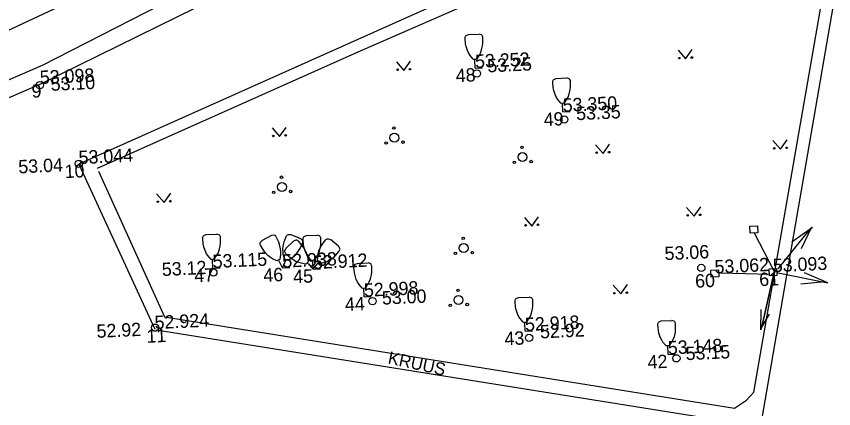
# Model space of a CAD drawing. Extents: x 640543 to 641010, y 6455892 to 6456340.
# Drawn here: x 640711.39 to 640757.24, y 6456246.61 to 6456268.6 of the extents above; entities that cross this region are included whole.
import ezdxf

# ---------------------------------------------------------------- set-up
doc = ezdxf.new("R2010")
doc.units = 0
for name, color, linetype in [('Level 1', 7, 'Continuous'), ('Level 10', 7, 'Continuous'), ('Level 3', 7, 'Continuous'), ('Level 30', 7, 'Continuous'), ('Level 41', 7, 'Continuous'), ('Level 57', 7, 'Continuous'), ('Level 59', 7, 'Continuous'), ('Level 62', 7, 'Continuous'), ('Level 63', 7, 'Continuous')]:
    doc.layers.add(name, color=color, linetype=linetype)

msp = doc.modelspace()

# ---------------------------------------------------------------- linework, layer by layer
at = {"layer": 'Level 1'}
for p, q in [((640754.774, 6456288.265), (640700.386, 6456262.895)), ((640754.894, 6456255.96), (640756.058, 6456256.791)), ((640755.988, 6456256.788), (640755.407, 6456255.559)), ((640755.903, 6456256.666), (640754.115, 6456254.439)), ((640753.865, 6456254.172), (640753.16, 6456251.028)), ((640754.032, 6456254.248), (640756.903, 6456253.669)), ((640755.588, 6456254.249), (640756.886, 6456253.671)), ((640755.405, 6456253.604), (640756.742, 6456253.735)), ((640753.205, 6456251.135), (640753.647, 6456253.017)), ((640753.16, 6456251.028), (640753.179, 6456252.161)), ((640753.615, 6456251.898), (640753.16, 6456251.113))]:
    msp.add_line(p, q, dxfattribs=at)
at = {"layer": 'Level 10'}
for p, q in [((640736.753, 6456267.583), (640737.35, 6456267.61)), ((640737.016, 6456266.198), (640737.215, 6456266.207)), ((640737.138, 6456265.705), (640737.115, 6456266.203)), ((640737.138, 6456265.705), (640737.536, 6456265.723)), ((640741.67, 6456265.121), (640742.268, 6456265.148)), ((640741.933, 6456263.736), (640742.132, 6456263.745)), ((640742.055, 6456263.243), (640742.033, 6456263.741)), ((640742.055, 6456263.243), (640742.453, 6456263.261)), ((640722.036, 6456256.366), (640722.634, 6456256.393)), ((640725.702, 6456256.32), (640725.174, 6456256.039)), ((640726.786, 6456256.369), (640727.337, 6456256.138)), ((640727.663, 6456256.308), (640728.26, 6456256.335)), ((640726.513, 6456255.578), (640726.941, 6456255.995)), ((640729.472, 6456255.713), (640729.008, 6456256.089)), ((640722.299, 6456254.982), (640722.498, 6456254.991)), ((640722.421, 6456254.488), (640722.399, 6456254.986)), ((640726.182, 6456254.995), (640726.006, 6456254.901)), ((640726.328, 6456254.508), (640726.094, 6456254.948)), ((640726.328, 6456254.508), (640726.521, 6456254.967)), ((640726.429, 6456255.006), (640726.613, 6456254.929)), ((640727.926, 6456254.923), (640728.125, 6456254.932)), ((640728.048, 6456254.43), (640728.025, 6456254.928)), ((640728.439, 6456254.754), (640728.284, 6456254.88)), ((640722.421, 6456254.488), (640722.82, 6456254.507)), ((640726.328, 6456254.508), (640726.726, 6456254.526)), ((640727.629, 6456254.717), (640727.772, 6456254.856)), ((640728.048, 6456254.43), (640727.7, 6456254.787)), ((640728.048, 6456254.43), (640728.362, 6456254.817)), ((640728.048, 6456254.43), (640728.446, 6456254.448)), ((640730.521, 6456254.754), (640731.118, 6456254.782)), ((640730.784, 6456253.37), (640730.983, 6456253.379)), ((640730.906, 6456252.877), (640730.883, 6456253.374)), ((640730.906, 6456252.877), (640731.304, 6456252.895)), ((640739.555, 6456252.832), (640740.152, 6456252.86)), ((640739.817, 6456251.448), (640740.016, 6456251.457)), ((640739.94, 6456250.955), (640739.917, 6456251.452)), ((640747.57, 6456251.524), (640748.167, 6456251.551)), ((640739.94, 6456250.955), (640740.338, 6456250.973)), ((640747.832, 6456250.14), (640748.031, 6456250.149)), ((640747.955, 6456249.646), (640747.932, 6456250.144)), ((640747.955, 6456249.646), (640748.353, 6456249.665))]:
    msp.add_line(p, q, dxfattribs=at)
for points in [[(640737.016, 6456266.198), (640736.848, 6456266.403), (640736.779, 6456266.511), (640736.694, 6456266.682), (640736.623, 6456266.904), (640736.592, 6456267.058), (640736.563, 6456267.374), (640736.563, 6456267.416), (640736.589, 6456267.488), (640736.628, 6456267.527), (640736.753, 6456267.583)], [(640737.215, 6456266.207), (640737.363, 6456266.426), (640737.422, 6456266.54), (640737.491, 6456266.718), (640737.541, 6456266.946), (640737.558, 6456267.102), (640737.558, 6456267.42), (640737.554, 6456267.461), (640737.522, 6456267.531), (640737.48, 6456267.566), (640737.35, 6456267.61)], [(640741.933, 6456263.736), (640741.766, 6456263.941), (640741.696, 6456264.049), (640741.612, 6456264.22), (640741.54, 6456264.442), (640741.51, 6456264.596), (640741.48, 6456264.912), (640741.48, 6456264.954), (640741.507, 6456265.026), (640741.545, 6456265.065), (640741.67, 6456265.121)], [(640742.132, 6456263.745), (640742.28, 6456263.964), (640742.339, 6456264.079), (640742.408, 6456264.257), (640742.459, 6456264.484), (640742.475, 6456264.64), (640742.476, 6456264.958), (640742.472, 6456264.999), (640742.439, 6456265.069), (640742.397, 6456265.104), (640742.268, 6456265.148)], [(640722.299, 6456254.982), (640722.132, 6456255.186), (640722.062, 6456255.295), (640721.978, 6456255.466), (640721.906, 6456255.687), (640721.876, 6456255.841), (640721.846, 6456256.158), (640721.847, 6456256.2), (640721.873, 6456256.272), (640721.911, 6456256.311), (640722.036, 6456256.366)], [(640722.498, 6456254.991), (640722.646, 6456255.21), (640722.705, 6456255.324), (640722.774, 6456255.502), (640722.825, 6456255.729), (640722.841, 6456255.886), (640722.842, 6456256.203), (640722.838, 6456256.245), (640722.805, 6456256.315), (640722.763, 6456256.35), (640722.634, 6456256.393)], [(640726.182, 6456254.995), (640726.221, 6456255.256), (640726.226, 6456255.385), (640726.211, 6456255.575), (640726.16, 6456255.802), (640726.107, 6456255.95), (640725.971, 6456256.238), (640725.95, 6456256.273), (640725.891, 6456256.322), (640725.838, 6456256.336), (640725.702, 6456256.32)], [(640726.429, 6456255.006), (640726.366, 6456255.263), (640726.35, 6456255.39), (640726.347, 6456255.581), (640726.377, 6456255.812), (640726.416, 6456255.964), (640726.525, 6456256.263), (640726.543, 6456256.3), (640726.598, 6456256.354), (640726.649, 6456256.373), (640726.786, 6456256.369)], [(640727.926, 6456254.923), (640727.758, 6456255.128), (640727.689, 6456255.236), (640727.604, 6456255.407), (640727.533, 6456255.629), (640727.503, 6456255.783), (640727.473, 6456256.1), (640727.473, 6456256.141), (640727.5, 6456256.214), (640727.538, 6456256.252), (640727.663, 6456256.308)], [(640728.125, 6456254.932), (640728.273, 6456255.151), (640728.332, 6456255.266), (640728.401, 6456255.444), (640728.452, 6456255.671), (640728.468, 6456255.827), (640728.469, 6456256.145), (640728.465, 6456256.186), (640728.432, 6456256.256), (640728.39, 6456256.291), (640728.26, 6456256.335)], [(640726.006, 6456254.901), (640725.767, 6456255.014), (640725.657, 6456255.082), (640725.508, 6456255.2), (640725.348, 6456255.37), (640725.254, 6456255.496), (640725.092, 6456255.769), (640725.074, 6456255.807), (640725.067, 6456255.883), (640725.085, 6456255.935), (640725.174, 6456256.039)], [(640726.613, 6456254.929), (640726.841, 6456255.063), (640726.943, 6456255.141), (640727.081, 6456255.272), (640727.225, 6456255.455), (640727.307, 6456255.59), (640727.444, 6456255.877), (640727.458, 6456255.916), (640727.458, 6456255.993), (640727.436, 6456256.042), (640727.337, 6456256.138)], [(640727.772, 6456254.856), (640727.737, 6456255.119), (640727.705, 6456255.243), (640727.638, 6456255.422), (640727.525, 6456255.625), (640727.434, 6456255.753), (640727.223, 6456255.991), (640727.193, 6456256.019), (640727.122, 6456256.05), (640727.067, 6456256.048), (640726.941, 6456255.995)], [(640728.284, 6456254.88), (640728.295, 6456255.144), (640728.315, 6456255.271), (640728.366, 6456255.455), (640728.46, 6456255.668), (640728.539, 6456255.804), (640728.728, 6456256.06), (640728.755, 6456256.091), (640728.823, 6456256.127), (640728.877, 6456256.131), (640729.008, 6456256.089)], [(640727.629, 6456254.717), (640727.368, 6456254.759), (640727.244, 6456254.794), (640727.067, 6456254.866), (640726.867, 6456254.984), (640726.741, 6456255.079), (640726.509, 6456255.296), (640726.482, 6456255.327), (640726.453, 6456255.399), (640726.456, 6456255.453), (640726.513, 6456255.578)], [(640728.439, 6456254.754), (640728.695, 6456254.82), (640728.815, 6456254.866), (640728.985, 6456254.953), (640729.174, 6456255.089), (640729.29, 6456255.195), (640729.502, 6456255.432), (640729.526, 6456255.466), (640729.548, 6456255.54), (640729.54, 6456255.594), (640729.472, 6456255.713)], [(640730.784, 6456253.37), (640730.616, 6456253.575), (640730.547, 6456253.683), (640730.462, 6456253.854), (640730.391, 6456254.075), (640730.361, 6456254.23), (640730.331, 6456254.546), (640730.331, 6456254.588), (640730.357, 6456254.66), (640730.396, 6456254.699), (640730.521, 6456254.754)], [(640730.983, 6456253.379), (640731.131, 6456253.598), (640731.19, 6456253.712), (640731.259, 6456253.89), (640731.31, 6456254.117), (640731.326, 6456254.274), (640731.327, 6456254.592), (640731.323, 6456254.633), (640731.29, 6456254.703), (640731.248, 6456254.738), (640731.118, 6456254.782)], [(640739.817, 6456251.448), (640739.65, 6456251.653), (640739.581, 6456251.761), (640739.496, 6456251.932), (640739.425, 6456252.153), (640739.394, 6456252.308), (640739.365, 6456252.624), (640739.365, 6456252.666), (640739.391, 6456252.738), (640739.429, 6456252.777), (640739.555, 6456252.832)], [(640740.016, 6456251.457), (640740.164, 6456251.676), (640740.224, 6456251.79), (640740.292, 6456251.968), (640740.343, 6456252.195), (640740.36, 6456252.352), (640740.36, 6456252.67), (640740.356, 6456252.711), (640740.323, 6456252.781), (640740.282, 6456252.816), (640740.152, 6456252.86)], [(640747.832, 6456250.14), (640747.665, 6456250.344), (640747.596, 6456250.453), (640747.511, 6456250.624), (640747.44, 6456250.845), (640747.409, 6456250.999), (640747.38, 6456251.316), (640747.38, 6456251.357), (640747.406, 6456251.43), (640747.444, 6456251.469), (640747.57, 6456251.524)], [(640748.031, 6456250.149), (640748.179, 6456250.368), (640748.239, 6456250.482), (640748.307, 6456250.66), (640748.358, 6456250.887), (640748.375, 6456251.043), (640748.375, 6456251.361), (640748.371, 6456251.403), (640748.338, 6456251.472), (640748.297, 6456251.508), (640748.167, 6456251.551)]]:
    msp.add_lwpolyline(points, dxfattribs=at)
for centre, radius in [((640732.571, 6456262.345), 0.0705), ((640732.596, 6456261.798), 0.249), ((640732.134, 6456261.502), 0.0705), ((640733.083, 6456261.546), 0.0705), ((640739.76, 6456261.259), 0.0705), ((640739.785, 6456260.711), 0.249), ((640739.324, 6456260.416), 0.0705), ((640740.272, 6456260.459), 0.0705), ((640726.264, 6456259.582), 0.0705), ((640726.289, 6456259.035), 0.249), ((640725.828, 6456258.739), 0.0705), ((640726.776, 6456258.782), 0.0705), ((640736.484, 6456255.61), 0.249), ((640736.459, 6456256.157), 0.0705), ((640736.022, 6456255.314), 0.0705), ((640736.97, 6456255.358), 0.0705), ((640736.167, 6456253.244), 0.0705), ((640736.192, 6456252.697), 0.249), ((640735.731, 6456252.401), 0.0705), ((640736.679, 6456252.445), 0.0705)]:
    msp.add_circle(centre, radius, dxfattribs=at)
at = {"layer": 'Level 3'}
for points in [[(640752.542, 6456256.835), (640752.963, 6456256.854), (640752.981, 6456256.466), (640752.56, 6456256.447)], [(640753.619, 6456254.44), (640754.04, 6456254.46), (640754.058, 6456254.072), (640753.636, 6456254.053)], [(640750.354, 6456254.367), (640750.775, 6456254.386), (640750.793, 6456253.999), (640750.372, 6456253.98)]]:
    msp.add_lwpolyline(points, close=True, dxfattribs=at)
for centre in [(640737.223, 6456265.397), (640712.71, 6456264.746), (640742.128, 6456262.817), (640714.897, 6456260.339), (640722.441, 6456254.243), (640749.816, 6456254.496), (640731.372, 6456252.63), (640719.178, 6456251.149), (640740.152, 6456250.582), (640748.416, 6456249.429)]:
    msp.add_circle(centre, 0.204, dxfattribs=at)
at = {"layer": 'Level 30'}
for p, q in [((640748.893, 6456275.517), (640714.901, 6456260.315)), ((640750.297, 6456275.21), (640730.543, 6456266.599)), ((640753.231, 6456246.07), (640757.567, 6456271.18)), ((640712.727, 6456264.807), (640724.314, 6456270.522)), ((640722.377, 6456270.728), (640712.844, 6456265.838)), ((640752.762, 6456247.527), (640756.682, 6456270.055)), ((640730.543, 6456266.599), (640715.925, 6456260.062)), ((640712.844, 6456265.838), (640700.525, 6456260.545)), ((640686.841, 6456253.689), (640712.727, 6456264.807)), ((640714.901, 6456260.315), (640719.164, 6456251.066)), ((640716.002, 6456259.924), (640719.698, 6456251.747)), ((640752.768, 6456256.509), (640753.932, 6456254.229)), ((640750.892, 6456254.231), (640753.653, 6456254.145)), ((640719.698, 6456251.747), (640751.672, 6456246.629)), ((640719.239, 6456251.022), (640751.628, 6456245.858)), ((640752.358, 6456247.085), (640752.762, 6456247.527)), ((640751.672, 6456246.629), (640752.358, 6456247.085))]:
    msp.add_line(p, q, dxfattribs=at)
at = {"layer": 'Level 41'}
for p, q in [((640748.512, 6456266.706), (640748.936, 6456266.221)), ((640748.936, 6456266.221), (640749.308, 6456266.742)), ((640732.707, 6456266.055), (640733.131, 6456265.57)), ((640733.131, 6456265.57), (640733.503, 6456266.091)), ((640725.736, 6456262.342), (640726.16, 6456261.858)), ((640726.16, 6456261.858), (640726.533, 6456262.379)), ((640743.876, 6456261.402), (640744.3, 6456260.917)), ((640744.3, 6456260.917), (640744.672, 6456261.438)), ((640753.832, 6456261.644), (640754.256, 6456261.159)), ((640754.256, 6456261.159), (640754.629, 6456261.68)), ((640719.26, 6456258.652), (640719.684, 6456258.167)), ((640719.684, 6456258.167), (640720.056, 6456258.688)), ((640748.985, 6456257.887), (640749.409, 6456257.402)), ((640749.409, 6456257.402), (640749.781, 6456257.923)), ((640739.891, 6456257.33), (640740.315, 6456256.846)), ((640740.315, 6456256.846), (640740.687, 6456257.367)), ((640744.872, 6456253.526), (640745.296, 6456253.041)), ((640745.296, 6456253.041), (640745.668, 6456253.563))]:
    msp.add_line(p, q, dxfattribs=at)
for centre, radius in [((640749.279, 6456266.292), 0.0451), ((640748.582, 6456266.26), 0.0427), ((640732.777, 6456265.609), 0.0427), ((640733.474, 6456265.641), 0.0451), ((640725.806, 6456261.897), 0.0427), ((640726.503, 6456261.928), 0.0451), ((640743.946, 6456260.956), 0.0427), ((640744.643, 6456260.988), 0.0451), ((640753.903, 6456261.198), 0.0427), ((640754.599, 6456261.23), 0.0451), ((640719.33, 6456258.206), 0.0427), ((640720.027, 6456258.238), 0.0451), ((640749.055, 6456257.441), 0.0427), ((640749.752, 6456257.473), 0.0451), ((640739.961, 6456256.885), 0.0427), ((640740.658, 6456256.916), 0.0451), ((640744.942, 6456253.08), 0.0427), ((640745.639, 6456253.112), 0.0451)]:
    msp.add_circle(centre, radius, dxfattribs=at)

# ---------------------------------------------------------------- texts
at = {"layer": 'Level 57'}
msp.add_text('KRUUS', height=0.6975, rotation=347.6126, dxfattribs=at).set_placement((640732.195, 6456249.147))
at = {"layer": 'Level 59'}
for s, p in [('53.25', (640737.826, 6456265.459)), ('53.10', (640713.332, 6456264.421)), ('53.35', (640742.806, 6456262.776)), ('53.04', (640711.522, 6456259.797)), ('53.06', (640747.77, 6456254.932)), ('53.12', (640719.571, 6456254.04)), ('53.00', (640731.913, 6456252.439)), ('52.92', (640715.908, 6456250.574)), ('52.92', (640740.783, 6456250.543)), ('53.15', (640748.949, 6456249.323))]:
    msp.add_text(s, height=0.7474, rotation=2.6126, dxfattribs=at).set_placement(p)
at = {"layer": 'Level 62'}
for s, height, p in [('48', 0.7474, (640736.055, 6456264.907)), ('9', 0.747, (640712.262, 6456264.038)), ('49', 0.7474, (640740.99, 6456262.446)), ('10', 0.7474, (640714.118, 6456259.531)), ('47', 0.7474, (640721.391, 6456253.693)), ('46', 0.7474, (640725.263, 6456253.711)), ('45', 0.7474, (640726.936, 6456253.631)), ('60', 0.7474, (640749.485, 6456253.385)), ('61', 0.7474, (640753.079, 6456253.473)), ('44', 0.7474, (640729.841, 6456252.08)), ('11', 0.7474, (640718.71, 6456250.297)), ('43', 0.7474, (640738.792, 6456250.154)), ('42', 0.7474, (640746.819, 6456248.846))]:
    msp.add_text(s, height=height, rotation=2.6126, dxfattribs=at).set_placement(p)
at = {"layer": 'Level 63'}
for s, p in [('53.252', (640737.138, 6456265.705)), ('53.098', (640712.727, 6456264.807)), ('53.350', (640742.055, 6456263.243)), ('53.044', (640714.901, 6456260.315)), ('53.115', (640722.421, 6456254.488)), ('52.938', (640726.328, 6456254.508)), ('52.912', (640728.048, 6456254.43)), ('53.062', (640750.574, 6456254.183)), ('53.093', (640753.838, 6456254.256)), ('52.998', (640730.906, 6456252.877)), ('52.924', (640719.164, 6456251.066)), ('52.918', (640739.94, 6456250.955)), ('53.148', (640747.955, 6456249.646))]:
    msp.add_text(s, height=0.7474, rotation=2.6126, dxfattribs=at).set_placement(p)

doc.saveas('drawing.dxf')
